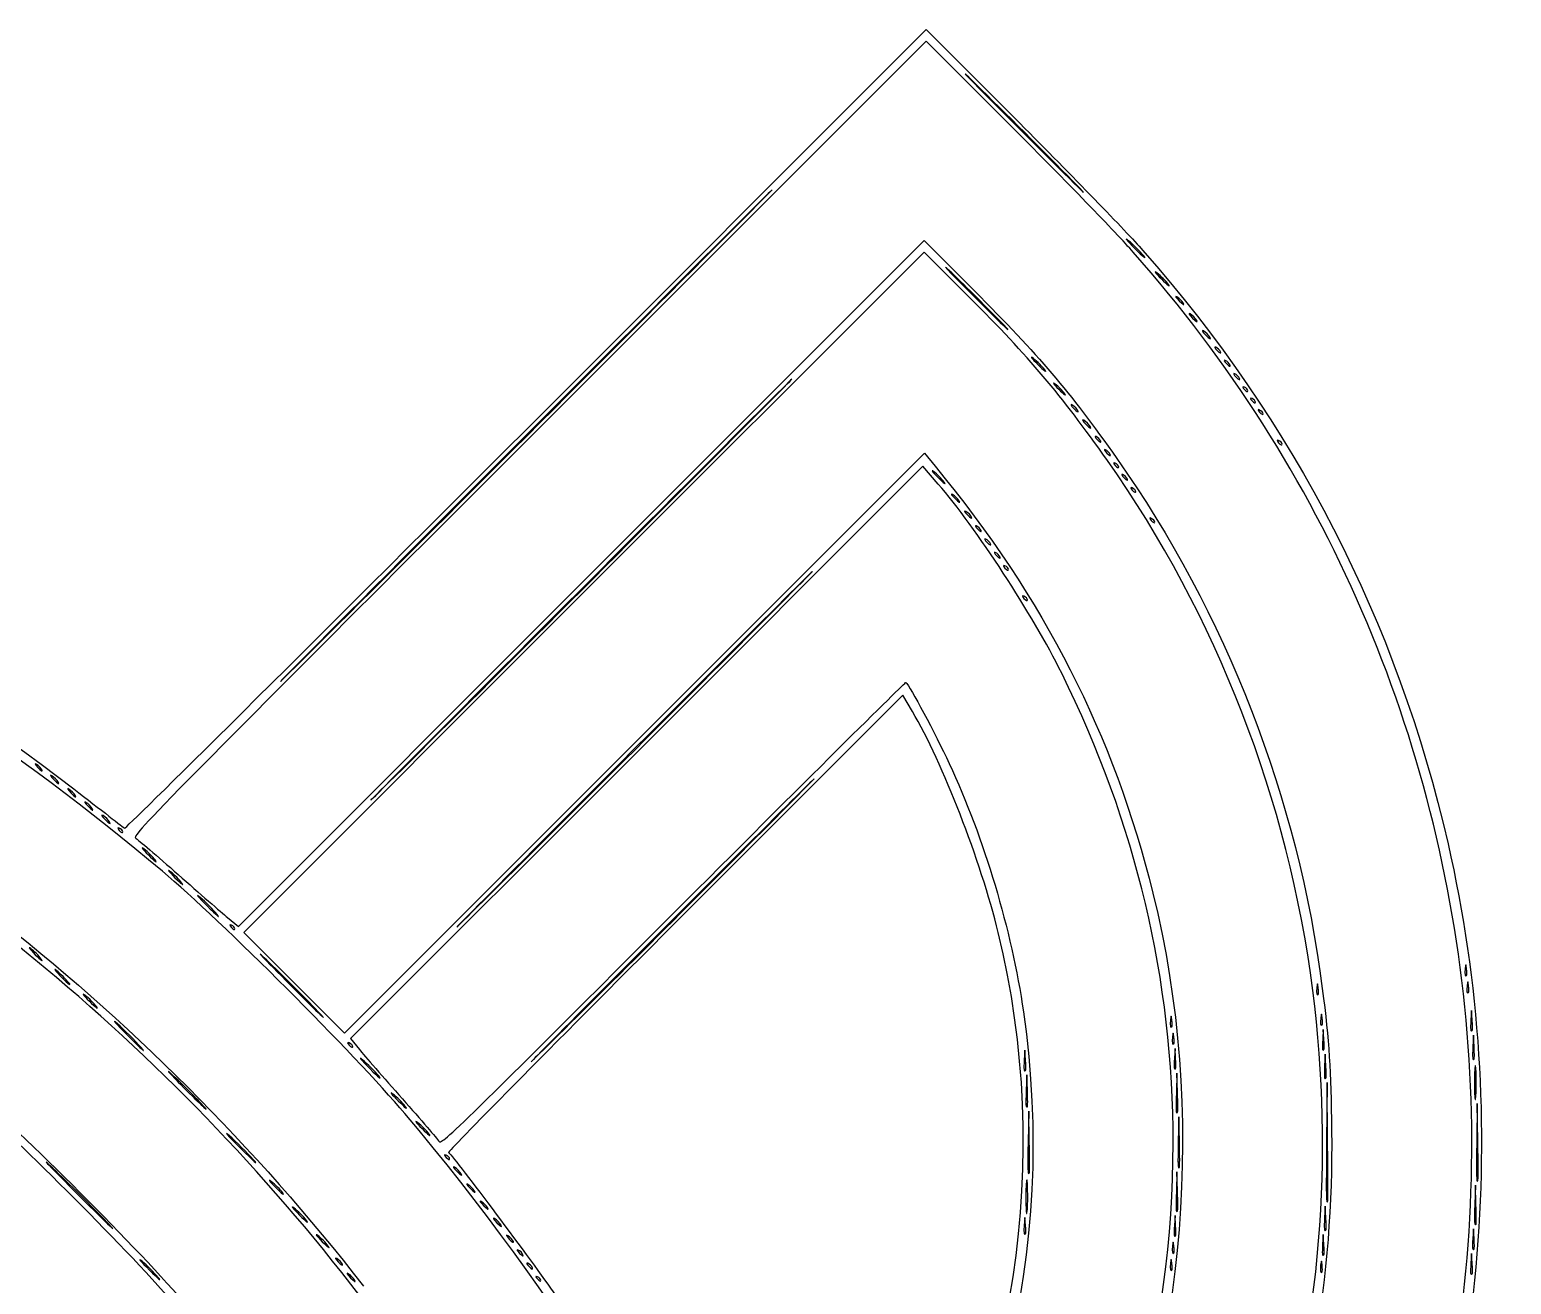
# Model space of a CAD drawing. Extents: x -1096.9 to -1063.6, y 947.9 to 977.9.
# Drawn here: x -1072.39 to -1063.64, y 970.46 to 977.87 of the extents above; entities that cross this region are included whole.
import ezdxf

# ---------------------------------------------------------------- set-up
doc = ezdxf.new("R2010")
doc.units = 0
doc.layers.add('Image', color=7, linetype='CONTINUOUS')

msp = doc.modelspace()

# ---------------------------------------------------------------- linework, layer by layer
at = {"layer": 'Image', "color": 7}
for points in [[(-1069.461841, 975.505502), (-1067.09845, 977.868911), (-1066.545497, 977.315943)], [(-1066.57357, 977.276652), (-1067.09845, 977.801549), (-1069.445754, 975.454226)], [(-1071.225976, 972.624235), (-1071.161206, 972.571117), (-1069.135451, 974.596883), (-1067.109668, 976.622647), (-1066.815055, 976.327814)], [(-1066.843127, 976.288531), (-1067.109668, 976.555298), (-1069.11939, 974.545565), (-1071.129112, 972.535835), (-1070.831589, 972.238303), (-1070.534065, 971.940774), (-1068.821311, 973.653533), (-1067.108531, 975.366292), (-1067.045084, 975.289404)], [(-1065.667107, 976.363856), (-1065.667001, 976.363858)], [(-1065.577546, 976.251479), (-1065.577651, 976.2515)], [(-1065.498938, 976.150459), (-1065.49907, 976.150453)], [(-1065.420357, 976.049412), (-1065.420489, 976.049406)], [(-1065.358788, 975.96492), (-1065.359026, 975.964896)], [(-1065.302644, 975.886325), (-1065.302882, 975.886301)], [(-1066.278956, 975.718193), (-1066.279062, 975.718204)], [(-1066.127694, 975.521716), (-1066.127826, 975.521711)], [(-1067.026377, 975.184629), (-1067.117526, 975.28997), (-1068.808135, 973.599349), (-1070.498769, 971.90873), (-1070.4458, 971.843809)], [(-1065.908936, 975.212646), (-1065.909174, 975.212648)], [(-1066.902261, 975.083815), (-1066.902394, 975.083836)], [(-1066.77333, 974.909528), (-1066.773568, 974.909505)], [(-1066.717185, 974.830937), (-1066.717424, 974.830913)], [(-1067.17936, 973.841699), (-1067.235557, 973.937066), (-1068.581731, 972.590879)], [(-1072.224514, 973.422133), (-1072.224646, 973.422155)], [(-1072.12347, 973.343568), (-1072.123602, 973.343563)], [(-1072.022425, 973.26495), (-1072.022557, 973.264968)], [(-1071.921381, 973.186382), (-1071.921487, 973.186376)], [(-1071.651665, 972.961907), (-1071.651559, 972.961907)], [(-1071.494476, 972.827176), (-1071.49437, 972.827176)], [(-1063.872227, 972.017439), (-1063.875931, 972.075534), (-1063.879635, 972.017439)], [(-1064.74813, 971.905163), (-1064.751834, 971.963258), (-1064.755538, 971.905163)], [(-1063.861141, 971.86011), (-1063.86458, 971.929574), (-1063.86802, 971.86011)], [(-1066.511128, 971.781659), (-1066.514832, 971.839756), (-1066.518536, 971.781659)], [(-1065.624112, 971.792888), (-1065.627816, 971.850982), (-1065.631521, 971.792888)], [(-1064.737044, 971.747834), (-1064.740483, 971.817301), (-1064.743923, 971.747834)], [(-1066.500174, 971.601692), (-1066.503614, 971.69379), (-1066.507053, 971.601692)], [(-1065.613344, 971.590365), (-1065.616519, 971.705025), (-1065.619694, 971.590365)], [(-1064.736779, 971.674854), (-1064.737044, 971.674854)], [(-1064.726619, 971.298162), (-1064.72953, 971.648885), (-1064.73244, 971.298162)], [(-1066.500439, 971.506259), (-1066.500174, 971.506259)], [(-1066.489194, 971.298283), (-1066.492369, 971.480468), (-1066.495544, 971.298283)], [(-1063.839286, 971.298236), (-1063.842196, 971.525383), (-1063.845107, 971.298236)], [(-1065.602231, 971.29835), (-1065.605406, 971.446791), (-1065.608581, 971.29835)], [(-1066.489459, 971.11303), (-1066.489194, 971.11303)], [(-1065.613344, 971.00653), (-1065.616519, 971.121192), (-1065.619694, 971.00653)], [(-1069.844269, 971.10926), (-1069.844402, 971.109278)], [(-1063.850346, 970.927938), (-1063.853521, 971.042598), (-1063.856696, 970.927938)], [(-1063.839021, 971.068072), (-1063.839286, 971.068072)], [(-1069.765688, 971.00821), (-1069.76582, 971.008231)], [(-1069.68708, 970.90719), (-1069.687213, 970.907184)], [(-1066.51089, 970.805074), (-1066.514859, 970.851725), (-1066.518827, 970.805074)], [(-1065.624139, 970.804862), (-1065.627843, 970.862956), (-1065.631547, 970.804862)], [(-1064.737282, 970.849629), (-1064.740721, 970.919096), (-1064.744161, 970.849629)], [(-1069.608499, 970.806116), (-1069.608631, 970.806135)], [(-1064.737017, 970.776649), (-1064.737282, 970.776649)], [(-1063.861141, 970.72627), (-1063.864845, 970.784365), (-1063.868549, 970.72627)], [(-1066.511154, 970.754549), (-1066.51089, 970.754549)], [(-1064.748394, 970.692589), (-1064.752099, 970.750683), (-1064.755803, 970.692589)], [(-1063.872518, 970.580313), (-1063.876222, 970.638407), (-1063.879926, 970.580313)], [(-1070.473025, 970.480517), (-1070.473131, 970.480536)]]:
    msp.add_lwpolyline(points, dxfattribs=at)
for points in [[(-1066.233792, 976.97635)], [(-1068.283095, 976.645142)], [(-1065.812681, 976.532353)], [(-1066.64924, 976.134263)], [(-1066.396881, 975.858615)], [(-1065.24679, 975.807733)], [(-1065.197128, 975.734311)], [(-1065.152201, 975.666946)], [(-1066.200878, 975.616551)], [(-1065.107302, 975.59958)], [(-1068.125906, 975.567298)], [(-1066.06639, 975.437224)], [(-1064.995013, 975.419941)], [(-1066.010245, 975.358629)], [(-1065.960583, 975.28521)], [(-1066.991902, 975.196419)], [(-1065.859539, 975.139253)], [(-1066.829501, 974.987805)], [(-1065.747276, 974.959611)], [(-1066.661305, 974.752342)], [(-1066.611643, 974.678923)], [(-1067.968717, 974.466997)], [(-1066.49938, 974.499281)], [(-1072.320161, 973.494539)], [(-1067.918209, 973.282492)], [(-1071.844096, 973.129515)], [(-1071.286328, 972.64197)], [(-1071.181685, 972.556904)], [(-1072.3254, 972.378299)], [(-1063.905458, 972.281869)], [(-1072.162496, 972.23803)], [(-1064.781176, 972.169593)], [(-1063.894081, 972.18082)], [(-1071.999697, 972.097386)], [(-1070.690777, 972.069202)], [(-1064.758713, 971.989952)], [(-1065.646126, 971.978726)], [(-1063.872227, 971.955686)], [(-1071.73567, 971.856485)], [(-1070.485566, 971.860795)], [(-1065.634749, 971.877676)], [(-1064.74813, 971.843412)], [(-1065.624112, 971.731136)], [(-1063.861141, 971.78713)], [(-1070.33232, 971.687972)], [(-1066.511128, 971.719907)], [(-1063.847911, 971.643274)], [(-1071.370227, 971.51353)], [(-1070.175237, 971.508238)], [(-1065.613344, 971.472474)], [(-1070.034875, 971.345141)], [(-1069.912955, 971.198377)], [(-1071.073232, 971.194059)], [(-1065.602231, 971.146778)], [(-1070.899375, 970.997087)], [(-1066.497925, 970.969613)], [(-1064.726619, 970.944493)], [(-1065.613344, 970.888642)], [(-1071.937679, 970.823631)], [(-1070.759066, 970.834588)], [(-1063.850346, 970.810048)], [(-1070.630029, 970.682939)], [(-1069.535739, 970.710107)], [(-1065.624139, 970.743111)], [(-1069.479832, 970.631827)], [(-1065.634722, 970.642646)], [(-1064.748394, 970.630835)], [(-1063.861141, 970.664519)], [(-1071.634731, 970.497855)], [(-1070.546209, 970.575376)], [(-1069.423688, 970.553235)], [(-1065.645967, 970.541594)], [(-1064.759031, 970.53037)], [(-1063.872518, 970.518562)], [(-1069.374025, 970.479813)]]:
    msp.add_lwpolyline(points, close=True, dxfattribs=at)
for points in [[(-1066.800794, 977.543342), (-1066.958485, 977.697488), (-1066.832332, 977.568504), (-1066.520494, 977.256644)], [(-1066.233792, 976.97635), (-1066.387964, 977.134034), (-1066.643102, 977.38918), (-1066.800794, 977.543342)], [(-1068.283095, 976.645142), (-1067.637856, 977.293591), (-1068.168399, 976.765662), (-1069.462079, 975.471966)], [(-1065.875175, 976.55475), (-1065.970611, 976.663099), (-1066.284883, 976.987955), (-1066.57357, 977.276652)], [(-1066.545497, 977.315943), (-1066.241385, 977.011807), (-1065.914466, 976.67432), (-1065.819057, 976.565971)], [(-1066.520494, 977.256644), (-1066.208656, 976.944801), (-1066.079645, 976.818666), (-1066.233792, 976.97635)], [(-1070.635268, 974.29297), (-1069.986827, 974.938217), (-1068.928335, 975.996693), (-1068.283095, 976.645142)], [(-1065.902428, 976.622248), (-1065.931214, 976.646272), (-1065.914334, 976.625502), (-1065.865015, 976.576054)], [(-1065.812734, 976.532316), (-1065.833371, 976.557716), (-1065.873694, 976.598173), (-1065.902428, 976.622248)], [(-1064.524081, 974.436522), (-1064.857112, 975.2062), (-1065.302644, 975.904716), (-1065.875175, 976.55475)], [(-1065.865015, 976.576054), (-1065.815618, 976.526654), (-1065.792096, 976.506948), (-1065.812681, 976.532353)], [(-1065.819057, 976.565971), (-1064.918627, 975.543655), (-1064.315139, 974.370509), (-1064.015128, 973.059265)], [(-1066.946764, 976.431795), (-1067.030505, 976.511697), (-1066.965021, 976.443172), (-1066.801508, 976.279541)], [(-1066.64924, 976.134263), (-1066.729145, 976.218004), (-1066.863024, 976.351891), (-1066.946764, 976.431795)], [(-1065.734258, 976.431335), (-1065.757013, 976.449009), (-1065.745106, 976.433187), (-1065.708329, 976.396005)], [(-1065.667001, 976.363858), (-1065.681289, 976.383279), (-1065.711584, 976.413658), (-1065.734258, 976.431335)], [(-1065.708329, 976.396005), (-1065.671393, 976.358842), (-1065.652793, 976.344425), (-1065.667107, 976.363856)], [(-1066.027628, 975.32444), (-1066.305785, 975.717971), (-1066.486469, 975.931571), (-1066.843127, 976.288531)], [(-1066.815055, 976.327814), (-1066.42953, 975.941972), (-1066.254879, 975.736568), (-1065.97151, 975.335653)], [(-1066.801508, 976.279541), (-1066.637863, 976.115899), (-1066.569336, 976.050525), (-1066.64924, 976.134263)], [(-1065.616969, 976.290796), (-1065.630727, 976.298787), (-1065.624112, 976.287621), (-1065.602416, 976.266005)], [(-1065.577651, 976.2515), (-1065.585589, 976.265126), (-1065.603316, 976.282816), (-1065.616969, 976.290796)], [(-1065.602416, 976.266005), (-1065.580721, 976.244388), (-1065.569661, 976.237861), (-1065.577546, 976.251479)], [(-1065.538361, 976.189749), (-1065.552119, 976.19774), (-1065.545505, 976.186574), (-1065.523809, 976.164958)], [(-1065.49907, 976.150453), (-1065.507008, 976.164079), (-1065.524735, 976.181767), (-1065.538361, 976.189749)], [(-1068.125906, 975.567298), (-1067.573298, 976.123127), (-1068.028064, 975.670991), (-1069.136509, 974.562551)], [(-1065.523809, 976.164958), (-1065.502113, 976.143341), (-1065.491027, 976.136814), (-1065.498938, 976.150459)], [(-1079.156253, 976.084281), (-1076.588049, 975.881137), (-1074.168884, 974.950867), (-1072.134132, 973.383978)], [(-1065.45978, 976.088702), (-1065.473538, 976.096693), (-1065.466923, 976.085527), (-1065.445228, 976.063911)], [(-1065.420489, 976.049406), (-1065.428426, 976.063032), (-1065.446154, 976.08072), (-1065.45978, 976.088702)], [(-1065.445228, 976.063911), (-1065.423532, 976.042294), (-1065.412472, 976.035767), (-1065.420357, 976.049412)], [(-1066.464032, 975.926097), (-1066.486786, 975.943771), (-1066.475145, 975.927949), (-1066.438103, 975.890765)], [(-1066.396801, 975.858618), (-1066.411089, 975.878065), (-1066.441357, 975.908418), (-1066.464032, 975.926097)], [(-1065.387099, 975.992965), (-1065.397946, 975.997569), (-1065.394242, 975.988706), (-1065.378632, 975.97328)], [(-1065.359026, 975.964896), (-1065.363524, 975.975717), (-1065.376224, 975.988364), (-1065.387099, 975.992965)], [(-1065.378632, 975.97328), (-1065.363286, 975.957829), (-1065.35429, 975.954072), (-1065.358788, 975.96492)], [(-1066.438103, 975.890765), (-1066.401167, 975.853601), (-1066.382567, 975.839184), (-1066.396881, 975.858615)], [(-1065.330954, 975.914371), (-1065.341802, 975.918975), (-1065.338098, 975.910111), (-1065.322487, 975.894686)], [(-1065.302882, 975.886301), (-1065.30738, 975.897123), (-1065.32008, 975.90977), (-1065.330954, 975.914371)], [(-1065.322487, 975.894686), (-1065.307141, 975.879261), (-1065.298146, 975.875477), (-1065.302644, 975.886325)], [(-1065.274836, 975.835779), (-1065.285684, 975.840383), (-1065.28198, 975.831519), (-1065.266369, 975.816094)], [(-1071.609728, 972.897237), (-1073.344231, 974.354504), (-1075.226741, 975.2901), (-1077.377962, 975.764037)], [(-1066.335048, 975.774496), (-1066.354627, 975.788969), (-1066.345631, 975.775555), (-1066.314675, 975.744545)], [(-1066.279062, 975.718204), (-1066.290174, 975.734687), (-1066.315416, 975.760008), (-1066.335048, 975.774496)], [(-1065.246764, 975.807709), (-1065.251261, 975.818557), (-1065.263961, 975.831178), (-1065.274836, 975.835779)], [(-1065.266369, 975.816094), (-1065.251023, 975.800642), (-1065.242027, 975.796885), (-1065.24679, 975.807733)], [(-1065.217765, 975.756722), (-1065.230201, 975.762093), (-1065.230201, 975.756769), (-1065.217765, 975.743148)], [(-1065.197128, 975.734311), (-1065.197128, 975.741773), (-1065.206388, 975.751853), (-1065.217765, 975.756722)], [(-1066.314675, 975.744545), (-1066.283904, 975.713557), (-1066.267817, 975.701731), (-1066.278956, 975.718193)], [(-1065.217765, 975.743148), (-1065.206388, 975.730819), (-1065.197128, 975.72685), (-1065.197128, 975.734311)], [(-1065.172839, 975.689356), (-1065.185274, 975.694727), (-1065.185274, 975.689404), (-1065.172839, 975.675783)], [(-1065.152201, 975.666946), (-1065.152201, 975.674407), (-1065.161462, 975.684488), (-1065.172839, 975.689356)], [(-1065.172839, 975.675783), (-1065.161462, 975.663453), (-1065.152201, 975.659485), (-1065.152201, 975.666946)], [(-1066.234215, 975.650655), (-1066.247973, 975.658725), (-1066.244269, 975.650126), (-1066.226013, 975.631235)], [(-1066.200957, 975.616556), (-1066.205455, 975.627245), (-1066.220536, 975.642564), (-1066.234215, 975.650655)], [(-1066.226013, 975.631235), (-1066.207757, 975.612476), (-1066.196459, 975.605861), (-1066.200878, 975.616551)], [(-1065.127939, 975.62199), (-1065.140375, 975.627361), (-1065.140375, 975.622038), (-1065.127939, 975.608417)], [(-1065.107302, 975.59958), (-1065.107302, 975.607041), (-1065.116562, 975.617122), (-1065.127939, 975.62199)], [(-1065.127939, 975.608417), (-1065.116562, 975.596088), (-1065.107302, 975.592119), (-1065.107302, 975.59958)], [(-1071.833989, 973.15083), (-1071.829226, 973.146041), (-1070.761712, 974.205631), (-1069.461841, 975.505502)], [(-1070.141264, 973.551951), (-1069.585427, 974.104563), (-1068.678515, 975.011467), (-1068.125906, 975.567298)], [(-1066.167117, 975.561007), (-1066.180875, 975.568997), (-1066.17426, 975.557832), (-1066.152565, 975.536215)], [(-1066.127826, 975.521711), (-1066.135764, 975.535337), (-1066.153491, 975.553024), (-1066.167117, 975.561007)], [(-1066.152565, 975.536215), (-1066.130869, 975.514599), (-1066.119809, 975.508071), (-1066.127694, 975.521716)], [(-1069.445754, 975.454226), (-1071.675927, 973.224072), (-1071.791814, 973.10621), (-1071.767922, 973.092777)], [(-1069.462079, 975.471966), (-1070.755785, 974.178273), (-1071.283709, 973.647723), (-1070.635268, 974.29297)], [(-1066.094436, 975.46527), (-1066.105284, 975.469874), (-1066.101579, 975.46101), (-1066.085969, 975.445585)], [(-1066.066363, 975.4372), (-1066.070861, 975.448048), (-1066.083561, 975.460669), (-1066.094436, 975.46527)], [(-1066.085969, 975.445585), (-1066.070623, 975.430133), (-1066.061627, 975.426376), (-1066.06639, 975.437224)], [(-1065.01565, 975.442352), (-1065.028085, 975.447723), (-1065.028085, 975.442399), (-1065.01565, 975.428778)], [(-1064.995013, 975.419941), (-1064.995013, 975.427403), (-1065.004273, 975.437483), (-1065.01565, 975.442352)], [(-1065.01565, 975.428778), (-1065.004273, 975.416449), (-1064.995013, 975.41248), (-1064.995013, 975.419941)], [(-1066.038291, 975.386675), (-1066.049139, 975.391279), (-1066.045435, 975.382416), (-1066.029824, 975.36699)], [(-1066.010219, 975.358608), (-1066.014717, 975.36943), (-1066.027417, 975.382077), (-1066.038291, 975.386675)], [(-1066.029824, 975.36699), (-1066.014479, 975.351565), (-1066.005483, 975.347782), (-1066.010245, 975.358629)], [(-1064.813641, 972.193366), (-1064.956886, 973.311808), (-1065.384347, 974.414316), (-1066.027628, 975.32444)], [(-1065.98122, 975.30762), (-1065.993656, 975.312991), (-1065.993656, 975.307668), (-1065.98122, 975.294047)], [(-1065.97151, 975.335653), (-1065.328176, 974.425433), (-1064.900186, 973.321512), (-1064.757628, 972.204489)], [(-1067.053656, 975.258167), (-1067.073235, 975.272561), (-1067.061329, 975.25658), (-1067.027462, 975.222612)], [(-1066.991902, 975.196413), (-1067.006454, 975.215966), (-1067.034103, 975.243755), (-1067.053656, 975.258167)], [(-1067.045084, 975.289404), (-1066.399897, 974.50761), (-1065.989264, 973.702994), (-1065.758362, 972.768218)], [(-1065.960583, 975.28521), (-1065.960583, 975.292671), (-1065.969843, 975.302752), (-1065.98122, 975.30762)], [(-1065.98122, 975.294047), (-1065.969843, 975.281718), (-1065.960583, 975.277749), (-1065.960583, 975.28521)], [(-1065.937247, 975.240718), (-1065.948095, 975.245322), (-1065.94439, 975.236458), (-1065.92878, 975.221006)], [(-1065.909174, 975.212648), (-1065.913672, 975.223496), (-1065.926372, 975.236117), (-1065.937247, 975.240718)], [(-1067.027462, 975.222612), (-1066.99349, 975.188651), (-1066.977482, 975.176858), (-1066.991902, 975.196419)], [(-1066.297054, 974.067032), (-1066.466387, 974.409577), (-1066.805847, 974.929727), (-1067.026377, 975.184629)], [(-1065.92878, 975.221006), (-1065.913434, 975.205581), (-1065.904438, 975.201798), (-1065.908936, 975.212646)], [(-1065.880176, 975.161663), (-1065.892611, 975.167034), (-1065.892611, 975.161711), (-1065.880176, 975.14809)], [(-1065.859539, 975.139253), (-1065.859539, 975.146714), (-1065.868799, 975.156795), (-1065.880176, 975.161663)], [(-1065.880176, 975.14809), (-1065.868799, 975.13576), (-1065.859539, 975.131792), (-1065.859539, 975.139253)], [(-1066.941684, 975.123132), (-1066.955443, 975.131122), (-1066.948828, 975.119957), (-1066.927132, 975.09834)], [(-1066.902394, 975.083836), (-1066.910331, 975.097462), (-1066.928058, 975.115149), (-1066.941684, 975.123132)], [(-1066.927132, 975.09834), (-1066.905436, 975.076724), (-1066.894377, 975.070197), (-1066.902261, 975.083815)], [(-1066.862839, 975.02191), (-1066.876597, 975.02998), (-1066.872893, 975.021381), (-1066.854636, 975.00249)], [(-1066.829554, 974.987813), (-1066.834052, 974.998502), (-1066.849133, 975.013822), (-1066.862839, 975.02191)], [(-1066.854636, 975.00249), (-1066.83638, 974.983731), (-1066.825056, 974.977116), (-1066.829501, 974.987805)], [(-1065.767913, 974.982022), (-1065.780349, 974.987393), (-1065.780349, 974.982069), (-1065.767913, 974.968448)], [(-1065.747276, 974.959611), (-1065.747276, 974.967073), (-1065.756536, 974.977153), (-1065.767913, 974.982022)], [(-1065.767913, 974.968448), (-1065.756536, 974.956119), (-1065.747276, 974.95215), (-1065.747276, 974.959611)], [(-1067.968717, 974.466997), (-1067.502575, 974.936389), (-1067.886617, 974.554995), (-1068.822157, 973.61946)], [(-1066.80164, 974.937574), (-1066.812488, 974.942178), (-1066.808784, 974.933314), (-1066.793174, 974.917889)], [(-1066.773568, 974.909505), (-1066.778066, 974.920326), (-1066.790766, 974.932973), (-1066.80164, 974.937574)], [(-1066.793174, 974.917889), (-1066.777828, 974.902438), (-1066.768832, 974.89868), (-1066.77333, 974.909528)], [(-1066.745496, 974.858982), (-1066.756344, 974.863586), (-1066.75264, 974.854723), (-1066.737029, 974.839297)], [(-1066.717424, 974.830913), (-1066.721921, 974.841734), (-1066.734621, 974.854381), (-1066.745496, 974.858982)], [(-1066.737029, 974.839297), (-1066.721683, 974.823846), (-1066.712687, 974.820089), (-1066.717185, 974.830937)], [(-1066.689351, 974.780388), (-1066.700199, 974.784992), (-1066.696495, 974.776128), (-1066.680885, 974.760703)], [(-1066.661305, 974.752321), (-1066.665803, 974.763142), (-1066.678503, 974.775789), (-1066.689351, 974.780388)], [(-1066.680885, 974.760703), (-1066.665539, 974.745251), (-1066.656543, 974.741494), (-1066.661305, 974.752342)], [(-1066.632281, 974.701333), (-1066.644716, 974.706704), (-1066.644716, 974.701381), (-1066.632281, 974.68776)], [(-1066.611643, 974.678923), (-1066.611643, 974.686384), (-1066.620904, 974.696465), (-1066.632281, 974.701333)], [(-1066.632281, 974.68776), (-1066.620904, 974.67543), (-1066.611643, 974.671462), (-1066.611643, 974.678923)], [(-1069.136509, 974.562551), (-1070.244954, 973.454111), (-1070.697074, 972.999343), (-1070.141264, 973.551951)], [(-1066.520018, 974.521692), (-1066.532453, 974.527063), (-1066.532453, 974.521739), (-1066.520018, 974.508118)], [(-1069.669697, 972.766022), (-1069.2003, 973.232168), (-1068.43486, 973.997608), (-1067.968717, 974.466997)], [(-1066.49938, 974.499281), (-1066.49938, 974.506743), (-1066.508641, 974.516823), (-1066.520018, 974.521692)], [(-1066.520018, 974.508118), (-1066.508641, 974.495789), (-1066.49938, 974.49182), (-1066.49938, 974.499281)], [(-1064.071246, 969.531118), (-1063.698263, 971.161317), (-1063.858627, 972.898486), (-1064.524081, 974.436522)], [(-1068.592446, 972.647375), (-1067.838675, 973.401163), (-1067.219761, 974.015734), (-1067.217116, 974.013091)], [(-1067.217116, 974.013091), (-1067.193303, 973.989252), (-1067.04548, 973.7114), (-1066.962428, 973.534309)], [(-1065.639008, 971.2896), (-1065.639008, 972.256607), (-1065.857104, 973.177193), (-1066.297054, 974.067032)], [(-1066.67218, 972.535441), (-1066.77632, 972.961618), (-1066.999655, 973.536785), (-1067.17936, 973.841699)], [(-1067.918209, 973.282492), (-1067.547792, 973.656184), (-1067.853544, 973.353122), (-1068.597632, 972.609016)], [(-1068.822157, 973.61946), (-1069.757698, 972.683925), (-1070.139095, 972.299877), (-1069.669697, 972.766022)], [(-1072.353498, 973.528644), (-1072.367257, 973.536714), (-1072.363552, 973.528115), (-1072.345296, 973.509224)], [(-1072.32024, 973.494547), (-1072.324738, 973.50521), (-1072.339819, 973.520556), (-1072.353498, 973.528644)], [(-1072.345296, 973.509224), (-1072.32704, 973.490465), (-1072.315742, 973.48385), (-1072.320161, 973.494539)], [(-1066.962428, 973.534309), (-1066.755709, 973.093489), (-1066.592381, 972.547736), (-1066.523378, 972.067041)], [(-1072.263937, 973.461451), (-1072.277695, 973.469441), (-1072.271081, 973.458276), (-1072.249385, 973.436659)], [(-1072.224646, 973.422155), (-1072.232584, 973.435781), (-1072.250311, 973.453468), (-1072.263937, 973.461451)], [(-1072.249385, 973.436659), (-1072.227689, 973.415043), (-1072.216603, 973.408513), (-1072.224514, 973.422133)], [(-1072.162892, 973.382859), (-1072.176651, 973.390849), (-1072.170036, 973.379684), (-1072.14834, 973.358067)], [(-1072.123602, 973.343563), (-1072.131539, 973.357189), (-1072.149266, 973.374876), (-1072.162892, 973.382859)], [(-1072.14834, 973.358067), (-1072.126645, 973.336451), (-1072.115585, 973.329924), (-1072.12347, 973.343568)], [(-1072.134132, 973.383978), (-1071.973848, 973.260544), (-1071.838778, 973.155629), (-1071.833989, 973.15083)], [(-1072.061848, 973.304267), (-1072.075606, 973.312257), (-1072.068992, 973.301092), (-1072.047296, 973.279475)], [(-1072.022557, 973.264968), (-1072.030495, 973.278594), (-1072.048222, 973.296284), (-1072.061848, 973.304267)], [(-1072.047296, 973.279475), (-1072.0256, 973.257859), (-1072.014541, 973.251332), (-1072.022425, 973.26495)], [(-1071.960804, 973.225672), (-1071.974562, 973.233663), (-1071.967947, 973.222497), (-1071.946252, 973.200881)], [(-1071.921487, 973.186376), (-1071.929424, 973.200003), (-1071.947151, 973.21769), (-1071.960804, 973.225672)], [(-1069.271129, 971.929571), (-1068.897431, 972.299983), (-1068.288599, 972.908797), (-1067.918209, 973.282492)], [(-1071.946252, 973.200881), (-1071.924556, 973.179264), (-1071.913496, 973.172737), (-1071.921381, 973.186382)], [(-1071.864734, 973.151925), (-1071.877169, 973.157296), (-1071.877169, 973.151973), (-1071.864734, 973.138352)], [(-1071.844096, 973.129515), (-1071.844096, 973.136976), (-1071.853356, 973.147057), (-1071.864734, 973.151925)], [(-1071.864734, 973.138352), (-1071.853356, 973.126022), (-1071.844096, 973.122054), (-1071.844096, 973.129515)], [(-1071.767922, 973.092777), (-1071.754164, 973.084999), (-1071.641055, 972.988352), (-1071.516754, 972.877999)], [(-1071.718816, 973.029389), (-1071.74157, 973.047063), (-1071.729664, 973.031241), (-1071.692887, 972.994054)], [(-1064.015128, 973.059265), (-1063.640796, 971.423177), (-1063.801795, 969.671048), (-1064.467963, 968.131406)], [(-1071.651559, 972.961907), (-1071.665846, 972.981327), (-1071.696115, 973.011707), (-1071.718816, 973.029389)], [(-1071.692887, 972.994054), (-1071.655898, 972.956935), (-1071.637351, 972.942473), (-1071.651665, 972.961907)], [(-1070.178015, 971.465915), (-1070.474242, 971.817057), (-1071.264976, 972.607577), (-1071.609728, 972.897237)], [(-1071.561627, 972.894655), (-1071.584381, 972.912329), (-1071.572475, 972.896507), (-1071.535698, 972.859322)], [(-1071.49437, 972.827176), (-1071.508657, 972.846596), (-1071.538952, 972.876973), (-1071.561627, 972.894655)], [(-1071.516754, 972.877999), (-1071.392452, 972.767644), (-1071.261589, 972.65345), (-1071.225976, 972.624235)], [(-1071.535698, 972.859322), (-1071.498735, 972.822204), (-1071.480162, 972.807742), (-1071.494476, 972.827176)], [(-1071.387319, 972.743078), (-1071.419149, 972.770277), (-1071.399755, 972.74702), (-1071.344219, 972.69142)], [(-1071.286328, 972.641965), (-1071.31014, 972.670375), (-1071.35549, 972.715876), (-1071.387319, 972.743078)], [(-1071.344219, 972.69142), (-1071.288683, 972.63581), (-1071.262621, 972.613556), (-1071.286328, 972.64197)], [(-1065.758362, 972.768218), (-1065.442317, 971.488678), (-1065.558125, 970.053329), (-1066.073586, 968.861286)], [(-1072.628877, 972.652783), (-1071.822585, 972.028475), (-1071.055188, 971.26135), (-1070.422278, 970.446942)], [(-1069.97709, 971.302019), (-1069.963596, 971.278154), (-1069.892318, 971.347506), (-1068.592446, 972.647375)], [(-1068.597632, 972.609016), (-1069.341746, 971.86491), (-1069.6448, 971.55916), (-1069.271129, 971.929571)], [(-1069.151405, 968.315985), (-1069.982408, 969.997941), (-1071.177081, 971.463767), (-1072.640201, 972.59666)], [(-1071.202323, 972.579314), (-1071.214758, 972.584685), (-1071.214758, 972.579361), (-1071.202323, 972.565741)], [(-1071.181685, 972.556904), (-1071.181685, 972.564365), (-1071.190946, 972.574446), (-1071.202323, 972.579314)], [(-1071.202323, 972.565741), (-1071.190946, 972.553411), (-1071.181685, 972.549442), (-1071.181685, 972.556904)], [(-1068.581731, 972.590879), (-1069.322141, 971.850474), (-1069.923988, 971.240763), (-1069.919199, 971.235963)], [(-1067.273472, 968.579002), (-1066.563806, 969.76556), (-1066.34579, 971.199993), (-1066.67218, 972.535441)], [(-1072.387127, 972.440045), (-1072.406706, 972.454465), (-1072.3948, 972.438458), (-1072.360933, 972.404493)], [(-1072.3254, 972.378294), (-1072.339687, 972.397847), (-1072.367574, 972.425639), (-1072.387127, 972.440045)], [(-1070.99391, 972.372357), (-1071.081091, 972.455727), (-1071.016135, 972.387517), (-1070.849289, 972.220782)], [(-1072.360933, 972.404493), (-1072.326987, 972.370531), (-1072.31098, 972.358741), (-1072.3254, 972.378299)], [(-1070.690777, 972.069202), (-1070.770311, 972.15257), (-1070.906704, 972.288989), (-1070.99391, 972.372357)], [(-1063.905458, 972.321165), (-1063.909427, 972.352939), (-1063.910221, 972.352939), (-1063.913925, 972.321165)], [(-1072.235494, 972.31101), (-1072.257984, 972.328579), (-1072.243696, 972.310217), (-1072.203532, 972.269992)], [(-1072.162496, 972.23803), (-1072.179958, 972.260599), (-1072.212925, 972.293432), (-1072.235494, 972.31101)], [(-1072.203532, 972.269992), (-1072.163395, 972.229852), (-1072.144927, 972.215472), (-1072.162496, 972.23803)], [(-1063.913925, 972.321165), (-1063.917894, 972.287796), (-1063.913925, 972.272627), (-1063.905458, 972.281869)], [(-1063.905458, 972.281869), (-1063.902812, 972.284251), (-1063.902812, 972.301872), (-1063.905458, 972.321165)], [(-1063.894081, 972.220118), (-1063.89805, 972.251889), (-1063.898844, 972.251889), (-1063.902548, 972.220118)], [(-1072.066849, 972.164865), (-1072.089603, 972.182539), (-1072.077697, 972.166717), (-1072.04092, 972.129533)], [(-1071.999618, 972.097386), (-1072.013906, 972.116806), (-1072.044174, 972.147183), (-1072.066849, 972.164865)], [(-1070.849289, 972.220782), (-1070.682575, 972.054047), (-1070.611244, 971.985835), (-1070.690777, 972.069202)], [(-1066.451941, 966.704566), (-1065.150058, 968.230956), (-1064.559561, 970.209348), (-1064.813641, 972.193366)], [(-1064.789643, 972.208889), (-1064.793612, 972.17552), (-1064.789643, 972.160351), (-1064.781176, 972.169593)], [(-1064.781176, 972.208889), (-1064.785145, 972.240663), (-1064.785674, 972.240663), (-1064.789643, 972.208889)], [(-1064.781176, 972.169593), (-1064.77853, 972.171975), (-1064.77853, 972.189596), (-1064.781176, 972.208889)], [(-1064.757628, 972.204489), (-1064.71683, 971.884947), (-1064.70667, 971.729713), (-1064.702648, 971.364773)], [(-1063.902548, 972.220118), (-1063.906517, 972.186749), (-1063.902548, 972.17158), (-1063.894081, 972.18082)], [(-1063.894081, 972.18082), (-1063.891435, 972.183201), (-1063.891435, 972.200822), (-1063.894081, 972.220118)], [(-1072.04092, 972.129533), (-1072.003931, 972.092414), (-1071.985384, 972.077952), (-1071.999697, 972.097386)], [(-1071.876005, 971.996828), (-1071.916804, 972.033232), (-1071.887117, 971.999871), (-1071.809832, 971.922671)], [(-1071.73567, 971.856485), (-1071.772076, 971.897271), (-1071.835232, 971.960427), (-1071.876005, 971.996828)], [(-1066.523378, 972.067041), (-1066.320654, 970.655015), (-1066.665645, 969.283545), (-1067.517365, 968.115714)], [(-1065.654592, 972.018021), (-1065.658561, 971.98465), (-1065.654592, 971.969484), (-1065.646126, 971.978726)], [(-1065.646126, 972.018021), (-1065.650094, 972.049795), (-1065.650624, 972.049795), (-1065.654592, 972.018021)], [(-1065.646126, 971.978726), (-1065.64348, 971.981107), (-1065.64348, 971.998728), (-1065.646126, 972.018021)], [(-1064.76718, 972.029248), (-1064.771149, 971.995878), (-1064.76718, 971.98071), (-1064.758713, 971.989952)], [(-1064.758713, 972.029248), (-1064.762417, 972.061022), (-1064.763211, 972.061022), (-1064.76718, 972.029248)], [(-1064.758713, 971.989952), (-1064.756067, 971.992333), (-1064.756067, 972.009954), (-1064.758713, 972.029248)], [(-1063.879635, 972.017439), (-1063.883075, 971.963139), (-1063.882281, 971.94688), (-1063.872227, 971.955686)], [(-1063.872227, 971.955686), (-1063.869581, 971.957802), (-1063.869581, 971.985486), (-1063.872227, 972.017439)], [(-1071.809832, 971.922671), (-1071.732627, 971.845481), (-1071.699263, 971.815697), (-1071.73567, 971.856485)], [(-1065.643215, 971.916974), (-1065.647184, 971.883603), (-1065.643215, 971.868437), (-1065.634749, 971.877676)], [(-1065.634749, 971.916974), (-1065.638717, 971.948746), (-1065.639511, 971.948746), (-1065.643215, 971.916974)], [(-1065.634749, 971.877676), (-1065.632103, 971.880057), (-1065.632103, 971.897678), (-1065.634749, 971.916974)], [(-1064.755538, 971.905163), (-1064.758978, 971.850863), (-1064.758184, 971.834604), (-1064.74813, 971.843412)], [(-1064.74813, 971.843412), (-1064.745484, 971.845529), (-1064.745484, 971.87321), (-1064.74813, 971.905163)], [(-1070.506204, 971.883206), (-1070.518639, 971.888577), (-1070.518639, 971.883253), (-1070.506204, 971.869633)], [(-1070.485566, 971.860795), (-1070.485566, 971.868257), (-1070.494827, 971.878337), (-1070.506204, 971.883206)], [(-1070.506204, 971.869633), (-1070.494827, 971.857303), (-1070.485566, 971.853334), (-1070.485566, 971.860795)], [(-1070.4458, 971.843809), (-1070.416669, 971.808104), (-1070.302475, 971.677254), (-1070.192038, 971.553035)], [(-1063.86802, 971.86011), (-1063.871195, 971.795356), (-1063.870666, 971.778457), (-1063.861141, 971.78713)], [(-1063.861141, 971.78713), (-1063.858495, 971.788982), (-1063.858495, 971.821902), (-1063.861141, 971.86011)], [(-1071.549826, 971.693198), (-1071.603166, 971.742349), (-1071.565966, 971.701717), (-1071.467171, 971.602901)], [(-1070.427755, 971.783407), (-1070.456356, 971.807273), (-1070.436751, 971.783937), (-1070.384337, 971.73139)], [(-1070.33232, 971.687972), (-1070.356132, 971.716579), (-1070.399154, 971.759526), (-1070.427755, 971.783407)], [(-1070.384337, 971.73139), (-1070.331844, 971.678902), (-1070.308454, 971.659363), (-1070.33232, 971.687972)], [(-1066.518536, 971.781659), (-1066.521976, 971.727361), (-1066.521182, 971.711102), (-1066.511128, 971.719907)], [(-1066.511128, 971.719907), (-1066.508482, 971.722024), (-1066.508482, 971.749708), (-1066.511128, 971.781659)], [(-1065.631521, 971.792888), (-1065.63496, 971.73859), (-1065.634166, 971.722331), (-1065.624112, 971.731136)], [(-1065.624112, 971.731136), (-1065.621466, 971.733253), (-1065.621466, 971.760934), (-1065.624112, 971.792888)], [(-1064.743923, 971.747834), (-1064.747098, 971.68308), (-1064.746569, 971.666181), (-1064.736779, 971.674854)], [(-1064.737044, 971.674854), (-1064.734398, 971.676706), (-1064.734398, 971.709628), (-1064.737044, 971.747834)], [(-1063.852674, 971.748996), (-1063.855849, 971.752091), (-1063.858759, 971.70956), (-1063.859289, 971.6545)], [(-1063.847911, 971.643274), (-1063.847911, 971.698333), (-1063.850557, 971.745908), (-1063.852674, 971.748996)], [(-1071.370227, 971.513535), (-1071.415683, 971.563197), (-1071.496513, 971.644049), (-1071.549826, 971.693198)], [(-1063.859289, 971.6545), (-1063.859289, 971.59944), (-1063.856643, 971.551865), (-1063.854526, 971.548778)], [(-1063.854526, 971.548778), (-1063.851351, 971.545682), (-1063.848441, 971.588214), (-1063.847911, 971.643274)], [(-1072.7046, 971.577911), (-1072.401414, 971.318394), (-1071.688336, 970.599021), (-1071.432907, 970.294997)], [(-1071.467171, 971.602901), (-1071.368375, 971.504087), (-1071.324745, 971.463868), (-1071.370227, 971.51353)], [(-1070.248209, 971.581218), (-1070.270698, 971.598787), (-1070.256411, 971.580424), (-1070.216247, 971.5402)], [(-1070.175237, 971.508238), (-1070.192699, 971.530807), (-1070.22564, 971.563639), (-1070.248209, 971.581218)], [(-1070.192038, 971.553035), (-1070.081601, 971.428813), (-1069.984869, 971.315857), (-1069.97709, 971.302019)], [(-1066.507053, 971.601692), (-1066.510228, 971.516041), (-1066.509699, 971.497763), (-1066.500439, 971.506259)], [(-1066.500174, 971.506259), (-1066.497528, 971.508111), (-1066.497528, 971.551037), (-1066.500174, 971.601692)], [(-1065.619694, 971.590365), (-1065.622604, 971.48382), (-1065.62234, 971.464098), (-1065.613344, 971.472474)], [(-1065.613344, 971.472474), (-1065.610698, 971.474327), (-1065.610698, 971.527301), (-1065.613344, 971.590365)], [(-1071.489052, 970.283741), (-1071.74366, 970.586668), (-1072.415834, 971.265052), (-1072.715792, 971.521793)], [(-1070.216247, 971.5402), (-1070.17611, 971.500063), (-1070.157642, 971.48568), (-1070.175237, 971.508238)], [(-1068.054945, 968.042585), (-1068.572285, 969.264159), (-1069.270785, 970.390432), (-1070.178015, 971.465915)], [(-1070.102026, 971.41262), (-1070.124781, 971.430295), (-1070.113139, 971.414472), (-1070.076097, 971.377288)], [(-1070.034796, 971.345141), (-1070.049083, 971.364561), (-1070.079352, 971.394938), (-1070.102026, 971.41262)], [(-1070.076097, 971.377288), (-1070.039109, 971.34017), (-1070.020561, 971.325707), (-1070.034875, 971.345141)], [(-1071.213594, 971.334404), (-1071.254366, 971.370806), (-1071.224706, 971.337421), (-1071.147395, 971.260244)], [(-1071.073232, 971.194059), (-1071.109639, 971.234847), (-1071.172795, 971.298), (-1071.213594, 971.334404)], [(-1066.509964, 968.130036), (-1065.940898, 969.075336), (-1065.639008, 970.170529), (-1065.639008, 971.2896)], [(-1066.495544, 971.298283), (-1066.498454, 971.129077), (-1066.49819, 971.104839), (-1066.489459, 971.11303)], [(-1066.489194, 971.11303), (-1066.486548, 971.114618), (-1066.486548, 971.198083), (-1066.489194, 971.298283)], [(-1064.702648, 971.364773), (-1064.683598, 969.636999), (-1065.273751, 968.008904), (-1066.395822, 966.693324)], [(-1065.608581, 971.29835), (-1065.611492, 971.16047), (-1065.611227, 971.138515), (-1065.602231, 971.146778)], [(-1065.602231, 971.146778), (-1065.599585, 971.14863), (-1065.599585, 971.216707), (-1065.602231, 971.29835)], [(-1064.73244, 971.298162), (-1064.735086, 970.972335), (-1064.735086, 970.936471), (-1064.726619, 970.944493)], [(-1064.726619, 970.944493), (-1064.723973, 970.946081), (-1064.723973, 971.105262), (-1064.726619, 971.298162)], [(-1063.845107, 971.298236), (-1063.848017, 971.08726), (-1063.847753, 971.059949), (-1063.839021, 971.068072)], [(-1063.839286, 971.068072), (-1063.83664, 971.06966), (-1063.83664, 971.173305), (-1063.839286, 971.298236)], [(-1072.257666, 971.143619), (-1072.347572, 971.229717), (-1072.276981, 971.15616), (-1072.101112, 970.980175)], [(-1071.147395, 971.260244), (-1071.070216, 971.183055), (-1071.036852, 971.153273), (-1071.073232, 971.194059)], [(-1069.933593, 971.220787), (-1069.946028, 971.226158), (-1069.946028, 971.220837), (-1069.933593, 971.207214)], [(-1069.912955, 971.198377), (-1069.912955, 971.205838), (-1069.922216, 971.215919), (-1069.933593, 971.220787)], [(-1069.933593, 971.207214), (-1069.922216, 971.194884), (-1069.912955, 971.190915), (-1069.912955, 971.198377)], [(-1069.919199, 971.235963), (-1069.87422, 971.190997), (-1069.423767, 970.589655), (-1069.287136, 970.39221)], [(-1071.937679, 970.823631), (-1072.023775, 970.913526), (-1072.167787, 971.057518), (-1072.257666, 971.143619)], [(-1069.883692, 971.148577), (-1069.897451, 971.156567), (-1069.890836, 971.145402), (-1069.86914, 971.123785)], [(-1069.844402, 971.109278), (-1069.852339, 971.122904), (-1069.870066, 971.140594), (-1069.883692, 971.148577)], [(-1069.86914, 971.123785), (-1069.847444, 971.102169), (-1069.836358, 971.095642), (-1069.844269, 971.10926)], [(-1070.966552, 971.064566), (-1070.989307, 971.08224), (-1070.977665, 971.066418), (-1070.940623, 971.029234)], [(-1070.899295, 970.997087), (-1070.913583, 971.016507), (-1070.943878, 971.046884), (-1070.966552, 971.064566)], [(-1070.940623, 971.029234), (-1070.903635, 970.992115), (-1070.885087, 970.977653), (-1070.899375, 970.997087)], [(-1069.805111, 971.047527), (-1069.818869, 971.055518), (-1069.812255, 971.044352), (-1069.790559, 971.022736)], [(-1069.76582, 971.008231), (-1069.773758, 971.021857), (-1069.791485, 971.039545), (-1069.805111, 971.047527)], [(-1066.502688, 971.075338), (-1066.505863, 971.078433), (-1066.508773, 971.035901), (-1066.509302, 970.980842)], [(-1066.497925, 970.969613), (-1066.497925, 971.024672), (-1066.500571, 971.07225), (-1066.502688, 971.075338)], [(-1072.101112, 970.980175), (-1071.925138, 970.804185), (-1071.851584, 970.733739), (-1071.937679, 970.823631)], [(-1069.790559, 971.022736), (-1069.768863, 971.001119), (-1069.757804, 970.994589), (-1069.765688, 971.00821)], [(-1069.726503, 970.94648), (-1069.740262, 970.954471), (-1069.733647, 970.943305), (-1069.711951, 970.921689)], [(-1069.687213, 970.907184), (-1069.69515, 970.92081), (-1069.712877, 970.938498), (-1069.726503, 970.94648)], [(-1066.509302, 970.980842), (-1066.509302, 970.925782), (-1066.506656, 970.878204), (-1066.50454, 970.875119)], [(-1066.50454, 970.875119), (-1066.501365, 970.872024), (-1066.498454, 970.914553), (-1066.497925, 970.969613)], [(-1065.619694, 971.00653), (-1065.622604, 970.899985), (-1065.62234, 970.880263), (-1065.613344, 970.888642)], [(-1065.613344, 970.888642), (-1065.610698, 970.890494), (-1065.610698, 970.943469), (-1065.613344, 971.00653)], [(-1070.832038, 970.907565), (-1070.854528, 970.925134), (-1070.84024, 970.906771), (-1070.800077, 970.866547)], [(-1070.759066, 970.834588), (-1070.776529, 970.857157), (-1070.809496, 970.889986), (-1070.832038, 970.907565)], [(-1070.800077, 970.866547), (-1070.759939, 970.82641), (-1070.741498, 970.812027), (-1070.759066, 970.834588)], [(-1069.711951, 970.921689), (-1069.690255, 970.900072), (-1069.679169, 970.893545), (-1069.68708, 970.90719)], [(-1069.647922, 970.845433), (-1069.66168, 970.853424), (-1069.655066, 970.842258), (-1069.63337, 970.820642)], [(-1064.744161, 970.849629), (-1064.747336, 970.784878), (-1064.746807, 970.767976), (-1064.737017, 970.776649)], [(-1064.737282, 970.776649), (-1064.734636, 970.778501), (-1064.734636, 970.811424), (-1064.737282, 970.849629)], [(-1063.856696, 970.927938), (-1063.859606, 970.821393), (-1063.859341, 970.801671), (-1063.850346, 970.810048)], [(-1063.850346, 970.810048), (-1063.8477, 970.8119), (-1063.8477, 970.864875), (-1063.850346, 970.927938)], [(-1069.608631, 970.806135), (-1069.616569, 970.819761), (-1069.634296, 970.837448), (-1069.647922, 970.845433)], [(-1069.63337, 970.820642), (-1069.611674, 970.799025), (-1069.600615, 970.792498), (-1069.608499, 970.806116)], [(-1066.518827, 970.805074), (-1066.522531, 970.761235), (-1066.518827, 970.745566), (-1066.511154, 970.754549)], [(-1066.51089, 970.754549), (-1066.508244, 970.756665), (-1066.508244, 970.77942), (-1066.51089, 970.805074)], [(-1065.631547, 970.804862), (-1065.634987, 970.750564), (-1065.634193, 970.734305), (-1065.624139, 970.743111)], [(-1065.624139, 970.743111), (-1065.621493, 970.745227), (-1065.621493, 970.772911), (-1065.624139, 970.804862)], [(-1070.691783, 970.744685), (-1070.711362, 970.759105), (-1070.699456, 970.743098), (-1070.665589, 970.709133)], [(-1070.630029, 970.682934), (-1070.644316, 970.702487), (-1070.67223, 970.730276), (-1070.691783, 970.744685)], [(-1070.665589, 970.709133), (-1070.631616, 970.675171), (-1070.615609, 970.663381), (-1070.630029, 970.682939)], [(-1069.569076, 970.744211), (-1069.582835, 970.752281), (-1069.57913, 970.743682), (-1069.560874, 970.724791)], [(-1069.535792, 970.710112), (-1069.54029, 970.720801), (-1069.555371, 970.736121), (-1069.569076, 970.744211)], [(-1069.560874, 970.724791), (-1069.542618, 970.706032), (-1069.531294, 970.699418), (-1069.535739, 970.710107)], [(-1065.643189, 970.681942), (-1065.647157, 970.648573), (-1065.643189, 970.633404), (-1065.634722, 970.642646)], [(-1065.634722, 970.681942), (-1065.638691, 970.713716), (-1065.639485, 970.713716), (-1065.643189, 970.681942)], [(-1065.634722, 970.642646), (-1065.632076, 970.645027), (-1065.632076, 970.662648), (-1065.634722, 970.681942)], [(-1064.755803, 970.692589), (-1064.759242, 970.638288), (-1064.758449, 970.62203), (-1064.748394, 970.630835)], [(-1064.748394, 970.630835), (-1064.745749, 970.632952), (-1064.745749, 970.660635), (-1064.748394, 970.692589)], [(-1063.868549, 970.72627), (-1063.871989, 970.671972), (-1063.871195, 970.655714), (-1063.861141, 970.664519)], [(-1063.861141, 970.664519), (-1063.858495, 970.666636), (-1063.858495, 970.694316), (-1063.861141, 970.72627)], [(-1071.73014, 970.593288), (-1071.758768, 970.61718), (-1071.739136, 970.593817), (-1071.686722, 970.541273)], [(-1071.634731, 970.497855), (-1071.658544, 970.526462), (-1071.701539, 970.569407), (-1071.73014, 970.593288)], [(-1070.579546, 970.60948), (-1070.593305, 970.61755), (-1070.589601, 970.608951), (-1070.571344, 970.59006)], [(-1070.546288, 970.575383), (-1070.550786, 970.586046), (-1070.565867, 970.601392), (-1070.579546, 970.60948)], [(-1070.571344, 970.59006), (-1070.553088, 970.571301), (-1070.54179, 970.564686), (-1070.546209, 970.575376)], [(-1069.507878, 970.659873), (-1069.518726, 970.664477), (-1069.515022, 970.655613), (-1069.499411, 970.640188)], [(-1069.479806, 970.631806), (-1069.484304, 970.642627), (-1069.497004, 970.655274), (-1069.507878, 970.659873)], [(-1069.499411, 970.640188), (-1069.484066, 970.624736), (-1069.47507, 970.620979), (-1069.479832, 970.631827)], [(-1069.451734, 970.581281), (-1069.462581, 970.585885), (-1069.458877, 970.577021), (-1069.443267, 970.561596)], [(-1065.645967, 970.580889), (-1065.649936, 970.612661), (-1065.650465, 970.612661), (-1065.654434, 970.580889)], [(-1064.759031, 970.569666), (-1064.762735, 970.60144), (-1064.763529, 970.60144), (-1064.767497, 970.569666)], [(-1071.686722, 970.541273), (-1071.634255, 970.488785), (-1071.610839, 970.469246), (-1071.634731, 970.497855)], [(-1070.512448, 970.519834), (-1070.525942, 970.527825), (-1070.519592, 970.516659), (-1070.497896, 970.495043)], [(-1070.473131, 970.480536), (-1070.481069, 970.494162), (-1070.498796, 970.511849), (-1070.512448, 970.519834)], [(-1069.423661, 970.553211), (-1069.428159, 970.564059), (-1069.440859, 970.57668), (-1069.451734, 970.581281)], [(-1069.443267, 970.561596), (-1069.427921, 970.546144), (-1069.418925, 970.542387), (-1069.423688, 970.553235)], [(-1069.394663, 970.502224), (-1069.407098, 970.507595), (-1069.407098, 970.502271), (-1069.394663, 970.48865)], [(-1069.374025, 970.479813), (-1069.374025, 970.487275), (-1069.383286, 970.497355), (-1069.394663, 970.502224)], [(-1065.654434, 970.580889), (-1065.658402, 970.54752), (-1065.654434, 970.532352), (-1065.645967, 970.541594)], [(-1065.645967, 970.541594), (-1065.643321, 970.543975), (-1065.643321, 970.561596), (-1065.645967, 970.580889)], [(-1064.767497, 970.569666), (-1064.771466, 970.536297), (-1064.767497, 970.521128), (-1064.759031, 970.53037)], [(-1064.759031, 970.53037), (-1064.756385, 970.532751), (-1064.756385, 970.550372), (-1064.759031, 970.569666)], [(-1063.879926, 970.580313), (-1063.883366, 970.526012), (-1063.882572, 970.509754), (-1063.872518, 970.518562)], [(-1063.872518, 970.518562), (-1063.869872, 970.520678), (-1063.869872, 970.548359), (-1063.872518, 970.580313)], [(-1070.497896, 970.495043), (-1070.4762, 970.473426), (-1070.465141, 970.466899), (-1070.473025, 970.480517)], [(-1069.394663, 970.48865), (-1069.383286, 970.476321), (-1069.374025, 970.472352), (-1069.374025, 970.479813)]]:
    msp.add_open_spline(points, degree=3, dxfattribs=at)

doc.saveas('drawing.dxf')
